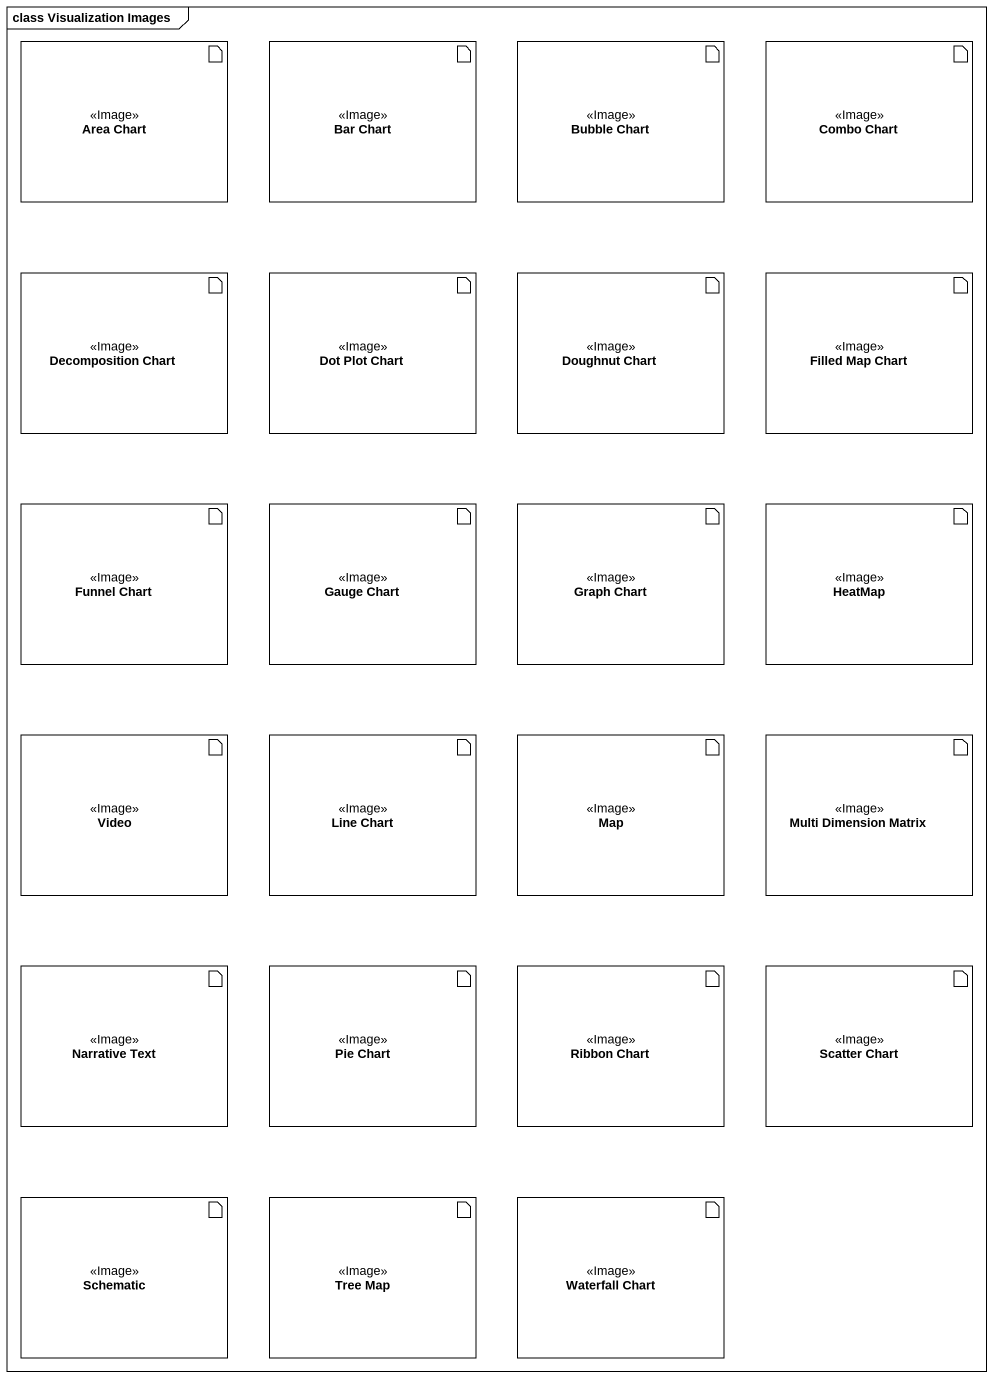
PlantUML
@startuml
mainframe class Visualization Images
artifact "Area Chart" as Area_Chart <<Image>>
artifact "Bar Chart" as Bar_Chart <<Image>>
artifact "Bubble Chart" as Bubble_Chart <<Image>>
artifact "Combo Chart" as Combo_Chart <<Image>>
artifact "Decomposition Chart" as Decomposition_Chart <<Image>>
artifact "Dot Plot Chart" as Dot_Plot_Chart <<Image>>
artifact "Doughnut Chart" as Doughnut_Chart <<Image>>
artifact "Filled Map Chart" as Filled_Map_Chart <<Image>>
artifact "Funnel Chart" as Funnel_Chart <<Image>>
artifact "Gauge Chart" as Gauge_Chart <<Image>>
artifact "Graph Chart" as Graph_Chart <<Image>>
artifact HeatMap <<Image>>
artifact Video <<Image>>
artifact "Line Chart" as Line_Chart <<Image>>
artifact "Map" as Map_ <<Image>>
artifact "Multi Dimension Matrix" as Multi_Dimension_Matrix <<Image>>
artifact "Narrative Text" as Narrative_Text <<Image>>
artifact "Pie Chart" as Pie_Chart <<Image>>
artifact "Ribbon Chart" as Ribbon_Chart <<Image>>
artifact "Scatter Chart" as Scatter_Chart <<Image>>
artifact Schematic <<Image>>
artifact "Tree Map" as Tree_Map <<Image>>
artifact "Waterfall Chart" as Waterfall_Chart <<Image>>
@enduml
